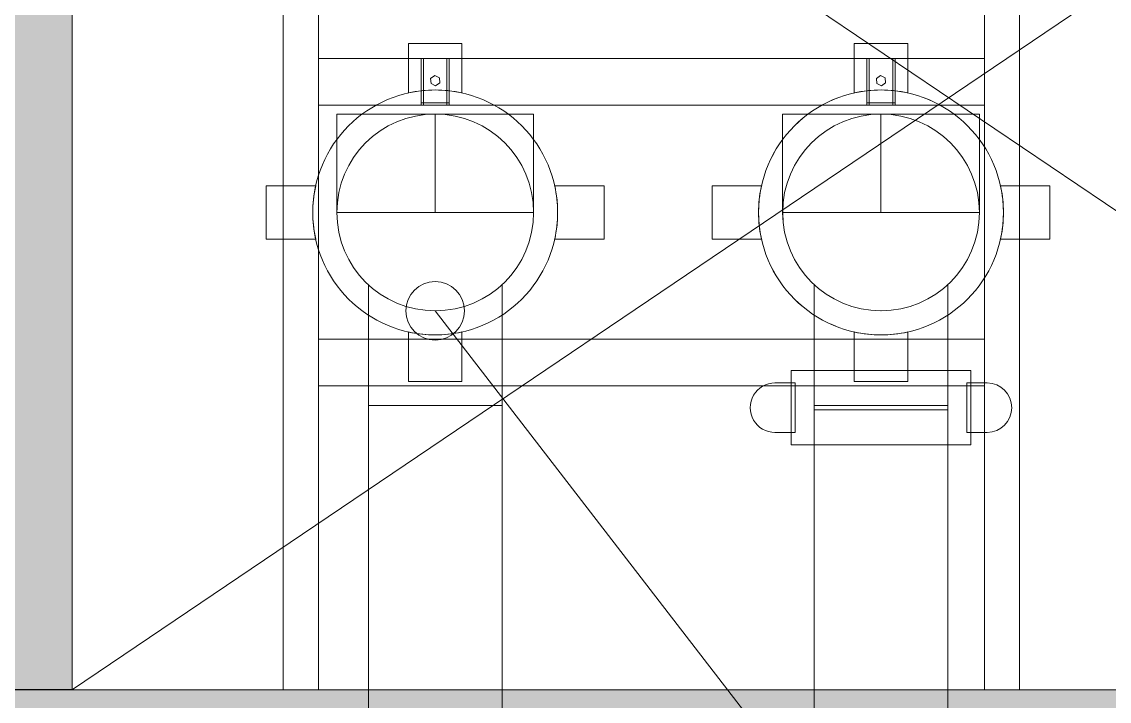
# Model space of a CAD drawing. Header units: metres. Extents: x 31.9 to 124, y -29 to 44.
# Drawn here: x 65.312 to 66.242, y -14.197 to -13.616 of the extents above; entities that cross this region are included whole.
import ezdxf

# ---------------------------------------------------------------- set-up
doc = ezdxf.new("R2010")
doc.units = ezdxf.units.M
doc.header["$LTSCALE"] = 100
for name, color, linetype, lineweight in [('ARQ', 8, 'Continuous', 0), ('P-PIPE', 7, 'Continuous', 18), ('P-PIPE-IDEN', 7, 'Continuous', 9)]:
    doc.layers.add(name, color=color, linetype=linetype, lineweight=lineweight)

# ---------------------------------------------------------------- blocks, each defined once
blk = doc.blocks.new('P6-7-8')
at = {"layer": 'ARQ', "ltscale": 0.03}
h = blk.add_hatch(color=256, dxfattribs=at)
h.dxf.hatch_style = 1
h.paths.add_polyline_path([(143.98899, -2853.85494), (140.33751, -2853.85497), (140.33751, -2854.00497), (143.98899, -2854.00495)])
h.paths.add_polyline_path([(138.68656, -2855.35708), (138.68656, -2855.20706), (139.25043, -2855.20673), (139.25043, -2855.35675)])
h.paths.add_polyline_path([(140.05043, -2855.35735), (140.05043, -2855.20732), (140.70439, -2855.20699), (140.70439, -2855.35702)])
h.paths.add_polyline_path([(142.13806, -2855.35757), (142.13806, -2855.20754), (141.50439, -2855.20699), (141.50439, -2855.35702)])
h.paths.add_polyline_path([(142.28815, -2856.36898), (142.13813, -2856.36898), (142.13806, -2855.04396), (142.28808, -2855.04396)])
h.paths.add_polyline_path([(135.04549, -2856.36899), (142.28815, -2856.36898), (142.28815, -2856.51898), (135.04549, -2856.51899)])
h.paths.add_polyline_path([(140.63897, -2856.36888), (140.48895, -2856.36888), (140.48889, -2855.35713), (140.63892, -2855.35713)])
h.paths.add_polyline_path([(138.98979, -2856.36878), (138.83976, -2856.36878), (138.83972, -2855.35699), (138.98974, -2855.35699)])
h.paths.add_polyline_path([(135.04567, -2856.36899), (135.04552, -2855.35675), (135.19557, -2855.35675), (135.19572, -2856.36899)])
h.paths.add_polyline_path([(135.04551, -2855.35707), (135.04551, -2855.20704), (137.38656, -2855.20673), (137.38656, -2855.35675)])
at = {"layer": 'ARQ'}
for p, q in [((138.98986, -2855.35641), (140.48944, -2856.36869)), ((140.48893, -2855.35652), (138.98987, -2856.36878))]:
    blk.add_line(p, q, dxfattribs=at)
at = {"layer": 'ARQ', "elevation": 2415.09098}
blk.add_lwpolyline([(138.98979, -2856.36878), (138.83976, -2856.36878), (138.83972, -2855.35699), (138.98974, -2855.35699)], close=True, dxfattribs=at)
at = {"layer": 'ARQ'}
blk.add_lwpolyline([(135.04549, -2856.36899), (142.28815, -2856.36898), (142.28815, -2856.51898), (135.04549, -2856.51899)], close=True, dxfattribs=at)
blk = doc.blocks.new('Victaulic-IPS-Rigid Coupling Style 07-W07-107 - AC-2583997-NIVEL 07')
at = {"layer": 'P-PIPE', "color": 11, "true_color": 0xff8080}
for p, q in [((66.06972, -13.63428), (66.024, -13.63428)), ((66.024, -13.63428), (66.024, -13.65545)), ((66.06972, -13.65545), (66.06972, -13.63428)), ((66.024, -13.65545), (66.024, -13.67656)), ((66.024, -13.67656), (66.024, -13.65545)), ((66.06972, -13.65545), (66.06972, -13.67656)), ((66.06972, -13.67656), (66.06972, -13.65545)), ((66.02401, -13.90217), (66.02401, -13.88106)), ((66.02401, -13.88106), (66.02401, -13.90217)), ((66.06973, -13.90217), (66.06973, -13.88106)), ((66.06973, -13.88106), (66.06973, -13.90217)), ((66.02401, -13.90217), (66.02401, -13.92334)), ((66.06973, -13.92334), (66.06973, -13.90217)), ((66.02401, -13.92334), (66.06973, -13.92334))]:
    blk.add_line(p, q, dxfattribs=at)
for radius, start, end in [(0.10477, 90.00043, 270), (0.10478, 90.00043, 270), (0.10477, 90.00043, 102.6027), (0.10477, 90.00043, 102.6027), (0.10477, 270.00043, 90), (0.10478, 270.00043, 90), (0.10478, 77.39817, 90), (0.10478, 77.39817, 90), (0.08414, 90.00043, 270), (0.08414, 90.00043, 270), (0.08414, 270.00043, 90), (0.08414, 270.00043, 90), (0.10478, 257.39817, 270), (0.10478, 257.39817, 270), (0.10477, 270.00043, 282.6027), (0.10477, 270.00043, 282.6027)]:
    blk.add_arc((66.04687, -13.77881), radius, start, end, dxfattribs=at)
blk = doc.blocks.new('Victaulic-IPS-Rigid Coupling Style 07-W07-107 - AC-V6-NIVEL 07')
at = {"layer": 'P-PIPE', "color": 11, "true_color": 0xff8080}
for p, q in [((66.06972, -13.63428), (66.024, -13.63428)), ((66.024, -13.65545), (66.024, -13.67656)), ((66.024, -13.67656), (66.024, -13.65545)), ((66.06972, -13.65545), (66.06972, -13.67656)), ((66.06972, -13.67656), (66.06972, -13.65545)), ((66.02401, -13.90217), (66.02401, -13.88106)), ((66.02401, -13.88106), (66.02401, -13.90217)), ((66.06973, -13.90217), (66.06973, -13.88106)), ((66.06973, -13.88106), (66.06973, -13.90217)), ((66.02401, -13.92334), (66.06973, -13.92334))]:
    blk.add_line(p, q, dxfattribs=at)
for radius, start, end in [(0.10477, 90.00043, 270), (0.10477, 90.00043, 270), (0.10477, 90.00043, 102.6027), (0.10477, 90.00043, 102.6027), (0.10477, 270.00043, 90), (0.10477, 270.00043, 90), (0.10477, 77.39817, 90), (0.10477, 77.39817, 90), (0.08414, 90.00043, 270), (0.08414, 90.00043, 270), (0.08414, 270.00043, 90), (0.08414, 270.00043, 90), (0.10477, 257.39817, 270), (0.10477, 257.39817, 270), (0.10477, 270.00043, 282.6027), (0.10477, 270.00043, 282.6027)]:
    blk.add_arc((66.04687, -13.77881), radius, start, end, dxfattribs=at)
for centre, start_param, end_param in [((66.024, -13.65545), 4.712389, 7.853982), ((66.06972, -13.65545), 4.712389, 7.853982), ((66.02401, -13.90217), 1.570796, 4.712389), ((66.06973, -13.90217), 1.570796, 4.712389)]:
    blk.add_ellipse(centre, major_axis=(0, 0.02117), ratio=0.000002, start_param=start_param, end_param=end_param, dxfattribs=at)
blk = doc.blocks.new('Victaulic-IPS-Rigid Coupling Style 07-W07-107 - AC-V7-NIVEL 07')
at = {"layer": 'P-PIPE', "color": 1, "true_color": 0xff0000}
for p, q in [((65.68832, -13.63428), (65.6426, -13.63428)), ((65.6426, -13.65545), (65.6426, -13.67656)), ((65.6426, -13.67656), (65.6426, -13.65545)), ((65.68832, -13.65545), (65.68832, -13.67656)), ((65.68832, -13.67656), (65.68832, -13.65545)), ((65.6426, -13.90217), (65.6426, -13.88106)), ((65.6426, -13.88106), (65.6426, -13.90217)), ((65.68832, -13.90217), (65.68832, -13.88106)), ((65.68832, -13.88106), (65.68832, -13.90217)), ((65.64261, -13.92333), (65.68833, -13.92333))]:
    blk.add_line(p, q, dxfattribs=at)
for radius, start, end in [(0.10477, 90.00045, 270.00045), (0.10477, 90.00045, 270.00045), (0.10477, 90.00045, 102.60272), (0.10477, 90.00045, 102.60272), (0.10477, 270.00045, 90.00045), (0.10477, 270.00045, 90.00045), (0.10477, 77.39819, 90.00045), (0.10477, 77.39819, 90.00045), (0.08414, 90.00045, 270.00045), (0.08414, 90.00045, 270.00045), (0.08414, 270.00045, 90.00045), (0.08414, 270.00045, 90.00045), (0.10477, 257.39819, 270.00045), (0.10477, 257.39819, 270.00045), (0.10477, 270.00045, 282.60272), (0.10477, 270.00045, 282.60272)]:
    blk.add_arc((65.66546, -13.77881), radius, start, end, dxfattribs=at)
for centre, start_param, end_param in [((65.6426, -13.65545), 4.712389, 6.283188), ((65.6426, -13.65545), 6.283184, 7.853982), ((65.68832, -13.65545), 0.000002, 1.570796), ((65.68832, -13.65545), 4.712389, 6.283184), ((65.6426, -13.90217), 1.570796, 3.141595), ((65.6426, -13.90217), 3.141595, 4.712389), ((65.68832, -13.90217), 1.570796, 3.141591), ((65.68832, -13.90217), 3.141595, 4.712389)]:
    blk.add_ellipse(centre, major_axis=(0, 0.02117), ratio=0.000002, start_param=start_param, end_param=end_param, dxfattribs=at)
blk = doc.blocks.new('Victaulic-IPS-Rigid Coupling Style 07-W07-107 - AC-V8-NIVEL 07')
at = {"layer": 'P-PIPE', "color": 1, "true_color": 0xff0000}
for p, q in [((65.52093, -13.75595), (65.52093, -13.80167)), ((65.5421, -13.75595), (65.52093, -13.75595)), ((65.5421, -13.75595), (65.56321, -13.75595)), ((65.56321, -13.75595), (65.5421, -13.75595)), ((65.78882, -13.75595), (65.76771, -13.75595)), ((65.76771, -13.75595), (65.78882, -13.75595)), ((65.80998, -13.75595), (65.78882, -13.75595)), ((65.80998, -13.80167), (65.80998, -13.75595)), ((65.52093, -13.80167), (65.5421, -13.80167)), ((65.5421, -13.80167), (65.56321, -13.80167)), ((65.56321, -13.80167), (65.5421, -13.80167)), ((65.78882, -13.80167), (65.76771, -13.80167)), ((65.76771, -13.80167), (65.78882, -13.80167)), ((65.78882, -13.80167), (65.80998, -13.80167))]:
    blk.add_line(p, q, dxfattribs=at)
for radius, start, end in [(0.10477, 360, 179.99957), (0.10477, 360, 179.99957), (0.08414, 360, 179.99957), (0.08414, 360, 179.99957), (0.10477, 167.39774, 179.99957), (0.10477, 167.39774, 179.99957), (0.10477, 360, 12.60226), (0.10477, 360, 12.60226), (0.10477, 180, 359.99957), (0.10477, 180, 359.99957), (0.10477, 180, 192.60226), (0.10477, 180, 192.60226), (0.08414, 180, 359.99957), (0.08414, 180, 359.99957), (0.10477, 347.39774, 359.99957), (0.10477, 347.39774, 359.99957)]:
    blk.add_arc((65.66546, -13.77881), radius, start, end, dxfattribs=at)
blk = doc.blocks.new('Victaulic-IPS-Rigid Coupling Style 07-W07-107 - AC-V9-NIVEL 07')
at = {"layer": 'P-PIPE', "color": 1, "true_color": 0xff0000}
for p, q in [((65.52093, -13.75595), (65.52093, -13.80167)), ((65.5421, -13.75595), (65.52093, -13.75595)), ((65.5421, -13.75595), (65.56321, -13.75595)), ((65.56321, -13.75595), (65.5421, -13.75595)), ((65.78882, -13.75595), (65.76771, -13.75595)), ((65.76771, -13.75595), (65.78882, -13.75595)), ((65.80998, -13.75595), (65.78882, -13.75595)), ((65.80998, -13.80167), (65.80998, -13.75595)), ((65.52093, -13.80167), (65.5421, -13.80167)), ((65.5421, -13.80167), (65.56321, -13.80167)), ((65.56321, -13.80167), (65.5421, -13.80167)), ((65.78882, -13.80167), (65.76771, -13.80167)), ((65.76771, -13.80167), (65.78882, -13.80167)), ((65.78882, -13.80167), (65.80998, -13.80167))]:
    blk.add_line(p, q, dxfattribs=at)
for radius, start, end in [(0.10477, 360, 179.99957), (0.10477, 360, 179.99957), (0.08414, 360, 179.99957), (0.08414, 360, 179.99957), (0.10477, 167.39774, 179.99957), (0.10477, 167.39774, 179.99957), (0.10477, 360, 12.60226), (0.10477, 360, 12.60226), (0.10477, 180, 359.99957), (0.10477, 180, 359.99957), (0.10477, 180, 192.60226), (0.10477, 180, 192.60226), (0.08414, 180, 359.99957), (0.08414, 180, 359.99957), (0.10477, 347.39774, 359.99957), (0.10477, 347.39774, 359.99957)]:
    blk.add_arc((65.66546, -13.77881), radius, start, end, dxfattribs=at)
blk = doc.blocks.new('Victaulic-IPS-Rigid Coupling Style 07-W07-107 - AC-V10-NIVEL 07')
at = {"layer": 'P-PIPE', "color": 1, "true_color": 0xff0000}
for p, q in [((65.68832, -13.63428), (65.6426, -13.63428)), ((65.6426, -13.65545), (65.6426, -13.67656)), ((65.6426, -13.67656), (65.6426, -13.65545)), ((65.68832, -13.65545), (65.68832, -13.67656)), ((65.68832, -13.67656), (65.68832, -13.65545)), ((65.6426, -13.90217), (65.6426, -13.88106)), ((65.6426, -13.88106), (65.6426, -13.90217)), ((65.68832, -13.90217), (65.68832, -13.88106)), ((65.68832, -13.88106), (65.68832, -13.90217)), ((65.6426, -13.92333), (65.68832, -13.92333))]:
    blk.add_line(p, q, dxfattribs=at)
for radius, start, end in [(0.10477, 90.00045, 270.00045), (0.10477, 90.00045, 270.00045), (0.10477, 90.00045, 102.60272), (0.10477, 90.00045, 102.60272), (0.10477, 270.00045, 90.00045), (0.10477, 270.00045, 90.00045), (0.10477, 77.39819, 90.00045), (0.10477, 77.39819, 90.00045), (0.08414, 90.00045, 270.00045), (0.08414, 90.00045, 270.00045), (0.08414, 270.00045, 90.00045), (0.08414, 270.00045, 90.00045), (0.10477, 257.39819, 270.00045), (0.10477, 257.39819, 270.00045), (0.10477, 270.00045, 282.60272), (0.10477, 270.00045, 282.60272)]:
    blk.add_arc((65.66546, -13.77881), radius, start, end, dxfattribs=at)
for centre, start_param, end_param in [((65.6426, -13.65545), 4.712389, 6.283184), ((65.6426, -13.65545), 0.000002, 1.570796), ((65.68832, -13.65545), 6.283184, 7.853982), ((65.68832, -13.65545), 4.712389, 6.283184), ((65.6426, -13.90217), 1.570796, 3.141595), ((65.6426, -13.90217), 3.141595, 4.712389), ((65.68832, -13.90217), 3.141595, 4.712389), ((65.68832, -13.90217), 1.570796, 3.141591)]:
    blk.add_ellipse(centre, major_axis=(0, 0.02117), ratio=0.000002, start_param=start_param, end_param=end_param, dxfattribs=at)
blk = doc.blocks.new('Victaulic-IPS-Rigid Coupling Style 07-W07-107 - AC-V11-NIVEL 07')
at = {"layer": 'P-PIPE', "color": 11, "true_color": 0xff8080}
for p, q in [((65.90235, -13.75595), (65.90235, -13.80167)), ((65.92352, -13.75595), (65.90235, -13.75595)), ((65.92352, -13.75595), (65.90235, -13.75595)), ((65.92352, -13.75595), (65.94463, -13.75595)), ((65.94463, -13.75595), (65.92352, -13.75595)), ((66.17024, -13.75595), (66.14913, -13.75595)), ((66.14913, -13.75595), (66.17024, -13.75595)), ((66.1914, -13.75595), (66.17024, -13.75595)), ((66.1914, -13.75595), (66.17024, -13.75595)), ((66.1914, -13.80167), (66.1914, -13.75595)), ((65.90235, -13.80167), (65.92352, -13.80167)), ((65.90235, -13.80167), (65.92352, -13.80167)), ((65.92352, -13.80167), (65.94463, -13.80167)), ((65.94463, -13.80167), (65.92352, -13.80167)), ((66.17024, -13.80167), (66.14913, -13.80167)), ((66.14913, -13.80167), (66.17024, -13.80167)), ((66.17024, -13.80167), (66.1914, -13.80167)), ((66.17024, -13.80167), (66.1914, -13.80167))]:
    blk.add_line(p, q, dxfattribs=at)
for radius, start, end in [(0.10477, 0, 180), (0.10478, 0, 180), (0.08414, 0, 180), (0.08414, 0, 180), (0.10477, 167.39774, 180), (0.10478, 167.39774, 180), (0.10478, 0, 12.60226), (0.10477, 0, 12.60226), (0.10478, 180, 0), (0.10477, 180, 0), (0.10478, 180, 192.60226), (0.10477, 180, 192.60226), (0.08414, 180, 0), (0.08414, 180, 0), (0.10477, 347.39774, 0), (0.10478, 347.39774, 0)]:
    blk.add_arc((66.04688, -13.77881), radius, start, end, dxfattribs=at)
blk = doc.blocks.new('Victaulic-IPS-Rigid Coupling Style 07-W07-107 - AC-V12-NIVEL 07')
at = {"layer": 'P-PIPE', "color": 11, "true_color": 0xff8080}
for p, q in [((65.90235, -13.75595), (65.90235, -13.80167)), ((65.92352, -13.75595), (65.90235, -13.75595)), ((65.92352, -13.75595), (65.90235, -13.75595)), ((65.92352, -13.75595), (65.94463, -13.75595)), ((65.94463, -13.75595), (65.92352, -13.75595)), ((66.17024, -13.75595), (66.14913, -13.75595)), ((66.14913, -13.75595), (66.17024, -13.75595)), ((66.1914, -13.75595), (66.17024, -13.75595)), ((66.1914, -13.75595), (66.17024, -13.75595)), ((66.1914, -13.80167), (66.1914, -13.75595)), ((65.90235, -13.80167), (65.92352, -13.80167)), ((65.90235, -13.80167), (65.92352, -13.80167)), ((65.92352, -13.80167), (65.94463, -13.80167)), ((65.94463, -13.80167), (65.92352, -13.80167)), ((66.17024, -13.80167), (66.14913, -13.80167)), ((66.14913, -13.80167), (66.17024, -13.80167)), ((66.17024, -13.80167), (66.1914, -13.80167)), ((66.17024, -13.80167), (66.1914, -13.80167))]:
    blk.add_line(p, q, dxfattribs=at)
for radius, start, end in [(0.10477, 0, 180), (0.10477, 0, 180), (0.08414, 0, 180), (0.08414, 0, 180), (0.10477, 167.39774, 180), (0.10477, 167.39774, 180), (0.10477, 0, 12.60226), (0.10477, 0, 12.60226), (0.10477, 180, 0), (0.10477, 180, 0), (0.10477, 180, 192.60226), (0.10478, 180, 192.60226), (0.08414, 180, 360), (0.08414, 180, 0), (0.10477, 347.39774, 0), (0.10477, 347.39774, 0)]:
    blk.add_arc((66.04688, -13.77881), radius, start, end, dxfattribs=at)
blk = doc.blocks.new('Victaulic-IPS-Rigid Coupling Style 07-W07-107 - AC-V13-NIVEL 07')
at = {"layer": 'P-PIPE', "color": 1, "true_color": 0xff0000}
for p, q in [((65.52094, -13.75595), (65.52094, -13.80167)), ((65.5421, -13.75595), (65.52094, -13.75595)), ((65.5421, -13.75595), (65.56321, -13.75595)), ((65.56321, -13.75595), (65.5421, -13.75595)), ((65.78882, -13.75595), (65.76771, -13.75595)), ((65.76771, -13.75595), (65.78882, -13.75595)), ((65.80999, -13.75595), (65.78882, -13.75595)), ((65.80999, -13.80167), (65.80999, -13.75595)), ((65.52094, -13.80167), (65.5421, -13.80167)), ((65.5421, -13.80167), (65.56321, -13.80167)), ((65.56321, -13.80167), (65.5421, -13.80167)), ((65.78882, -13.80167), (65.76771, -13.80167)), ((65.76771, -13.80167), (65.78882, -13.80167)), ((65.78882, -13.80167), (65.80999, -13.80167))]:
    blk.add_line(p, q, dxfattribs=at)
for radius, start, end in [(0.10477, 360, 179.99957), (0.10477, 360, 179.99957), (0.08414, 360, 179.99957), (0.08414, 360, 179.99957), (0.10477, 167.39774, 179.99957), (0.10477, 167.39774, 179.99957), (0.10477, 360, 12.60226), (0.10477, 360, 12.60226), (0.10477, 180, 359.99957), (0.10477, 180, 359.99957), (0.10477, 180, 192.60226), (0.10477, 180, 192.60226), (0.08414, 180, 359.99957), (0.08414, 180, 359.99957), (0.10477, 347.39774, 359.99957), (0.10477, 347.39774, 359.99957)]:
    blk.add_arc((65.66546, -13.77881), radius, start, end, dxfattribs=at)
blk = doc.blocks.new('Victaulic-IPS-Rigid Coupling Style 07-W07-107 - AC-V14-NIVEL 07')
at = {"layer": 'P-PIPE', "color": 1, "true_color": 0xff0000}
for p, q in [((65.52094, -13.75595), (65.52094, -13.80167)), ((65.5421, -13.75595), (65.52094, -13.75595)), ((65.5421, -13.75595), (65.56321, -13.75595)), ((65.56321, -13.75595), (65.5421, -13.75595)), ((65.78882, -13.75595), (65.76771, -13.75595)), ((65.76771, -13.75595), (65.78882, -13.75595)), ((65.80999, -13.75595), (65.78882, -13.75595)), ((65.80999, -13.80167), (65.80999, -13.75595)), ((65.52094, -13.80167), (65.5421, -13.80167)), ((65.5421, -13.80167), (65.56321, -13.80167)), ((65.56321, -13.80167), (65.5421, -13.80167)), ((65.78882, -13.80167), (65.76771, -13.80167)), ((65.76771, -13.80167), (65.78882, -13.80167)), ((65.78882, -13.80167), (65.80999, -13.80167))]:
    blk.add_line(p, q, dxfattribs=at)
for radius, start, end in [(0.10477, 360, 179.99957), (0.10477, 360, 179.99957), (0.08414, 360, 179.99957), (0.08414, 360, 179.99957), (0.10477, 167.39774, 179.99957), (0.10477, 167.39774, 179.99957), (0.10477, 360, 12.60226), (0.10477, 360, 12.60226), (0.10477, 180, 359.99957), (0.10477, 180, 359.99957), (0.10477, 180, 192.60226), (0.10477, 180, 192.60226), (0.08414, 180, 359.99957), (0.08414, 180, 359.99957), (0.10477, 347.39774, 359.99957), (0.10477, 347.39774, 359.99957)]:
    blk.add_arc((65.66546, -13.77881), radius, start, end, dxfattribs=at)
blk = doc.blocks.new('Victaulic-IPS-Rigid Coupling Style 07-W07-107 - AC-V15-NIVEL 07')
at = {"layer": 'P-PIPE', "color": 11, "true_color": 0xff8080}
for p, q in [((65.90235, -13.75595), (65.90235, -13.80167)), ((65.92351, -13.75595), (65.90235, -13.75595)), ((65.92351, -13.75595), (65.90235, -13.75595)), ((65.92351, -13.75595), (65.94462, -13.75595)), ((65.94462, -13.75595), (65.92351, -13.75595)), ((66.17023, -13.75595), (66.14912, -13.75595)), ((66.14912, -13.75595), (66.17023, -13.75595)), ((66.1914, -13.75595), (66.17023, -13.75595)), ((66.1914, -13.75595), (66.17023, -13.75595)), ((66.1914, -13.80167), (66.1914, -13.75595)), ((65.90235, -13.80167), (65.92351, -13.80167)), ((65.90235, -13.80167), (65.92351, -13.80167)), ((65.92351, -13.80167), (65.94462, -13.80167)), ((65.94462, -13.80167), (65.92351, -13.80167)), ((66.17023, -13.80167), (66.14912, -13.80167)), ((66.14912, -13.80167), (66.17023, -13.80167)), ((66.17023, -13.80167), (66.1914, -13.80167)), ((66.17023, -13.80167), (66.1914, -13.80167))]:
    blk.add_line(p, q, dxfattribs=at)
for radius, start, end in [(0.10477, 0, 180), (0.10477, 0, 180), (0.08414, 0, 180), (0.08414, 0, 180), (0.10477, 167.39774, 180), (0.10477, 167.39774, 180), (0.10477, 0, 12.60226), (0.10477, 0, 12.60226), (0.10477, 180, 0), (0.10477, 180, 0), (0.10477, 180, 192.60226), (0.10477, 180, 192.60226), (0.08414, 180, 0), (0.08414, 180, 0), (0.10477, 347.39774, 0), (0.10477, 347.39774, 0)]:
    blk.add_arc((66.04687, -13.77881), radius, start, end, dxfattribs=at)
blk = doc.blocks.new('Victaulic-IPS-Rigid Coupling Style 07-W07-107 - AC-V16-NIVEL 07')
at = {"layer": 'P-PIPE', "color": 11, "true_color": 0xff8080}
for p, q in [((65.90235, -13.75595), (65.90235, -13.80167)), ((65.92351, -13.75595), (65.90235, -13.75595)), ((65.92351, -13.75595), (65.90235, -13.75595)), ((65.92351, -13.75595), (65.94462, -13.75595)), ((65.94462, -13.75595), (65.92351, -13.75595)), ((66.17023, -13.75595), (66.14912, -13.75595)), ((66.14912, -13.75595), (66.17023, -13.75595)), ((66.1914, -13.75595), (66.17023, -13.75595)), ((66.1914, -13.75595), (66.17023, -13.75595)), ((66.1914, -13.80167), (66.1914, -13.75595)), ((65.90235, -13.80167), (65.92351, -13.80167)), ((65.90235, -13.80167), (65.92351, -13.80167)), ((65.92351, -13.80167), (65.94462, -13.80167)), ((65.94462, -13.80167), (65.92351, -13.80167)), ((66.17023, -13.80167), (66.14912, -13.80167)), ((66.14912, -13.80167), (66.17023, -13.80167)), ((66.17023, -13.80167), (66.1914, -13.80167)), ((66.17023, -13.80167), (66.1914, -13.80167))]:
    blk.add_line(p, q, dxfattribs=at)
for radius, start, end in [(0.10478, 0, 180), (0.10477, 0, 180), (0.08414, 0, 180), (0.08414, 0, 180), (0.10477, 167.39774, 180), (0.10478, 167.39774, 180), (0.10477, 0, 12.60226), (0.10477, 0, 12.60226), (0.10477, 180, 360), (0.10478, 180, 0), (0.10477, 180, 192.60226), (0.10478, 180, 192.60226), (0.08414, 180, 360), (0.08414, 180, 360), (0.10478, 347.39774, 360), (0.10477, 347.39774, 360)]:
    blk.add_arc((66.04687, -13.77881), radius, start, end, dxfattribs=at)
blk = doc.blocks.new('Victaulic-IPS-Rigid Coupling Style 07-W07-107 - Standard-2589299-NIVEL 07')
at = {"layer": 'P-PIPE', "color": 11, "true_color": 0xff8080}
for p, q in [((65.9699, -13.91407), (65.9699, -13.97757)), ((66.04687, -13.91407), (65.9699, -13.91407)), ((66.04687, -13.91407), (65.9699, -13.91407)), ((65.98972, -13.91407), (65.98972, -13.97757)), ((65.98972, -13.91407), (66.04687, -13.91407)), ((65.98972, -13.91407), (66.04687, -13.91407)), ((66.12383, -13.91406), (66.04687, -13.91407)), ((66.12383, -13.91406), (66.04687, -13.91407)), ((66.04687, -13.91407), (66.10402, -13.91406)), ((66.04687, -13.91407), (66.10402, -13.91406)), ((66.10402, -13.97756), (66.10402, -13.91406)), ((66.12383, -13.97756), (66.12383, -13.91406)), ((65.97338, -13.92465), (65.95615, -13.92465)), ((65.95615, -13.92465), (65.97338, -13.92465)), ((65.9699, -13.92465), (65.9699, -13.96698)), ((65.9699, -13.92465), (65.97338, -13.92465)), ((65.97338, -13.96698), (65.97338, -13.92465)), ((65.97338, -13.92465), (65.97338, -13.96698)), ((66.13759, -13.92465), (66.12036, -13.92465)), ((66.12036, -13.92465), (66.12036, -13.96698)), ((66.12036, -13.96698), (66.12036, -13.92465)), ((66.12036, -13.92465), (66.13759, -13.92465)), ((66.12036, -13.92465), (66.12383, -13.92465)), ((66.12383, -13.96698), (66.12383, -13.92465)), ((65.95615, -13.96698), (65.97338, -13.96698)), ((65.97338, -13.96698), (65.95615, -13.96698)), ((65.97338, -13.96698), (65.9699, -13.96698)), ((66.12036, -13.96698), (66.13759, -13.96698)), ((66.13759, -13.96698), (66.12036, -13.96698)), ((66.12383, -13.96698), (66.12036, -13.96698)), ((65.9699, -13.97757), (66.04687, -13.97757)), ((65.9699, -13.97757), (66.04687, -13.97757)), ((66.04687, -13.97757), (65.98972, -13.97757)), ((66.04687, -13.97757), (65.98972, -13.97757)), ((66.04687, -13.97757), (66.12383, -13.97756)), ((66.04687, -13.97757), (66.12383, -13.97756)), ((66.10402, -13.97756), (66.04687, -13.97757)), ((66.10402, -13.97756), (66.04687, -13.97757))]:
    blk.add_line(p, q, dxfattribs=at)
for centre, start, end in [((65.95615, -13.94582), 90.00043, 270.00043), ((65.95615, -13.94582), 90.00043, 270.00043), ((66.13759, -13.94581), 270.00043, 90.00043), ((66.13759, -13.94581), 270.00043, 90.00043)]:
    blk.add_arc(centre, 0.02117, start, end, dxfattribs=at)
blk = doc.blocks.new('soporte tuberia Ayura - 4_-2612578-NIVEL 07')
at = {"layer": 'P-PIPE'}
for p, q in [((-0.285, 0.23656), (-0.315, 0.23656)), ((-0.315, 0.23656), (-0.315, -0.77344)), ((-0.315, -0.77344), (-0.315, 0.23656)), ((-0.315, 0.23656), (-0.285, 0.23656)), ((-0.285, -0.77344), (-0.285, 0.23656)), ((-0.285, 0.23656), (-0.285, -0.77344)), ((0.285, 0.23656), (0.285, -0.77344)), ((0.315, 0.23656), (0.285, 0.23656)), ((0.285, 0.23656), (0.315, 0.23656)), ((0.285, -0.77344), (0.285, 0.23656)), ((0.315, -0.77344), (0.315, 0.23656)), ((0.315, 0.23656), (0.315, -0.77344)), ((0.285, -0.02344), (-0.285, -0.02344)), ((-0.285, -0.02344), (-0.285, -0.06344)), ((-0.285, -0.06344), (-0.285, -0.02344)), ((-0.285, -0.02344), (0.285, -0.02344)), ((0.285, -0.06344), (0.285, -0.02344)), ((0.285, -0.02344), (0.285, -0.06344)), ((-0.285, -0.06344), (0.285, -0.06344)), ((0.285, -0.06344), (-0.285, -0.06344)), ((0.285, -0.26344), (-0.285, -0.26344)), ((-0.285, -0.26344), (-0.285, -0.30344)), ((-0.285, -0.30344), (-0.285, -0.26344)), ((-0.285, -0.26344), (0.285, -0.26344)), ((-0.2084, -0.26544), (-0.2084, -0.26344)), ((-0.2084, -0.26344), (-0.2084, -0.30344)), ((-0.2084, -0.26344), (-0.2064, -0.26344)), ((-0.2084, -0.26344), (-0.2064, -0.26344)), ((-0.2084, -0.30344), (-0.2084, -0.26544)), ((-0.2064, -0.26544), (-0.2084, -0.26544)), ((-0.2064, -0.26344), (-0.2064, -0.30344)), ((-0.2064, -0.26544), (-0.2064, -0.26344)), ((-0.1864, -0.26344), (-0.2064, -0.26344)), ((-0.2064, -0.26344), (-0.1864, -0.26344)), ((-0.2064, -0.30344), (-0.2064, -0.26344)), ((-0.2064, -0.26344), (-0.2064, -0.26544)), ((-0.2064, -0.30344), (-0.2064, -0.26544)), ((-0.2064, -0.26544), (-0.1864, -0.26544)), ((-0.2064, -0.26544), (-0.1864, -0.26544)), ((-0.2064, -0.26544), (-0.2064, -0.30344)), ((-0.1864, -0.26344), (-0.1864, -0.26544)), ((-0.1864, -0.30344), (-0.1864, -0.26344)), ((-0.1864, -0.26544), (-0.1864, -0.26344)), ((-0.1864, -0.26344), (-0.1864, -0.30344)), ((-0.1864, -0.26344), (-0.1844, -0.26344)), ((-0.1864, -0.26344), (-0.1844, -0.26344)), ((-0.1864, -0.26544), (-0.1864, -0.30344)), ((-0.1864, -0.30344), (-0.1864, -0.26544)), ((-0.1844, -0.26544), (-0.1864, -0.26544)), ((-0.1844, -0.30344), (-0.1844, -0.26344)), ((-0.1844, -0.26344), (-0.1844, -0.26544)), ((-0.1844, -0.26544), (-0.1844, -0.30344)), ((0.173, -0.26544), (0.173, -0.26344)), ((0.173, -0.26344), (0.173, -0.30344)), ((0.173, -0.26344), (0.175, -0.26344)), ((0.173, -0.26344), (0.175, -0.26344)), ((0.173, -0.30344), (0.173, -0.26544)), ((0.175, -0.26544), (0.173, -0.26544)), ((0.175, -0.26344), (0.175, -0.30344)), ((0.175, -0.26544), (0.175, -0.26344)), ((0.195, -0.26344), (0.175, -0.26344)), ((0.175, -0.26344), (0.195, -0.26344)), ((0.175, -0.30344), (0.175, -0.26344)), ((0.175, -0.26344), (0.175, -0.26544)), ((0.175, -0.30344), (0.175, -0.26544)), ((0.175, -0.26544), (0.195, -0.26544)), ((0.175, -0.26544), (0.195, -0.26544)), ((0.175, -0.26544), (0.175, -0.30344)), ((0.195, -0.26344), (0.195, -0.26544)), ((0.195, -0.30344), (0.195, -0.26344)), ((0.195, -0.26544), (0.195, -0.26344)), ((0.195, -0.26344), (0.195, -0.30344)), ((0.195, -0.26344), (0.197, -0.26344)), ((0.195, -0.26344), (0.197, -0.26344)), ((0.195, -0.26544), (0.195, -0.30344)), ((0.195, -0.30344), (0.195, -0.26544)), ((0.197, -0.26544), (0.195, -0.26544)), ((0.197, -0.30344), (0.197, -0.26344)), ((0.197, -0.26344), (0.197, -0.26544)), ((0.197, -0.26544), (0.197, -0.30344)), ((0.285, -0.30344), (0.285, -0.26344)), ((0.285, -0.26344), (0.285, -0.30344)), ((-0.19678, -0.28015), (-0.2003, -0.28262)), ((-0.2003, -0.28262), (-0.19678, -0.28015)), ((-0.19678, -0.28015), (-0.2003, -0.28262)), ((-0.2003, -0.28262), (-0.19678, -0.28015)), ((-0.2003, -0.28262), (-0.19993, -0.28691)), ((-0.19993, -0.28691), (-0.2003, -0.28262)), ((-0.2003, -0.28262), (-0.19993, -0.28691)), ((-0.19993, -0.28691), (-0.2003, -0.28262)), ((-0.19993, -0.28691), (-0.19602, -0.28873)), ((-0.19602, -0.28873), (-0.19993, -0.28691)), ((-0.19993, -0.28691), (-0.19602, -0.28873)), ((-0.19602, -0.28873), (-0.19993, -0.28691)), ((-0.19287, -0.28197), (-0.19678, -0.28015)), ((-0.19678, -0.28015), (-0.19287, -0.28197)), ((-0.19287, -0.28197), (-0.19678, -0.28015)), ((-0.19678, -0.28015), (-0.19287, -0.28197)), ((-0.19602, -0.28873), (-0.1925, -0.28626)), ((-0.1925, -0.28626), (-0.19602, -0.28873)), ((-0.19602, -0.28873), (-0.1925, -0.28626)), ((-0.1925, -0.28626), (-0.19602, -0.28873)), ((-0.1925, -0.28626), (-0.19287, -0.28197)), ((-0.19287, -0.28197), (-0.1925, -0.28626)), ((-0.1925, -0.28626), (-0.19287, -0.28197)), ((-0.19287, -0.28197), (-0.1925, -0.28626)), ((0.18462, -0.28015), (0.1811, -0.28262)), ((0.1811, -0.28262), (0.18462, -0.28015)), ((0.18462, -0.28015), (0.1811, -0.28262)), ((0.1811, -0.28262), (0.18462, -0.28015)), ((0.1811, -0.28262), (0.18147, -0.28691)), ((0.18147, -0.28691), (0.1811, -0.28262)), ((0.1811, -0.28262), (0.18147, -0.28691)), ((0.18147, -0.28691), (0.1811, -0.28262)), ((0.18147, -0.28691), (0.18538, -0.28873)), ((0.18538, -0.28873), (0.18147, -0.28691)), ((0.18147, -0.28691), (0.18538, -0.28873)), ((0.18538, -0.28873), (0.18147, -0.28691)), ((0.18853, -0.28197), (0.18462, -0.28015)), ((0.18462, -0.28015), (0.18853, -0.28197)), ((0.18853, -0.28197), (0.18462, -0.28015)), ((0.18462, -0.28015), (0.18853, -0.28197)), ((0.18538, -0.28873), (0.1889, -0.28626)), ((0.1889, -0.28626), (0.18538, -0.28873)), ((0.18538, -0.28873), (0.1889, -0.28626)), ((0.1889, -0.28626), (0.18538, -0.28873)), ((0.1889, -0.28626), (0.18853, -0.28197)), ((0.18853, -0.28197), (0.1889, -0.28626)), ((0.1889, -0.28626), (0.18853, -0.28197)), ((0.18853, -0.28197), (0.1889, -0.28626)), ((-0.285, -0.30344), (0.285, -0.30344)), ((0.285, -0.30344), (-0.285, -0.30344)), ((-0.2064, -0.30344), (-0.2084, -0.30344)), ((-0.2064, -0.30344), (-0.2084, -0.30344)), ((-0.2064, -0.30344), (-0.1864, -0.30344)), ((-0.2064, -0.30344), (-0.1864, -0.30344)), ((-0.1844, -0.30344), (-0.1864, -0.30344)), ((-0.1844, -0.30344), (-0.1864, -0.30344)), ((0.175, -0.30344), (0.173, -0.30344)), ((0.175, -0.30344), (0.173, -0.30344)), ((0.175, -0.30344), (0.195, -0.30344)), ((0.175, -0.30344), (0.195, -0.30344)), ((0.197, -0.30344), (0.195, -0.30344)), ((0.197, -0.30344), (0.195, -0.30344))]:
    blk.add_line(p, q, dxfattribs=at)

msp = doc.modelspace()

# ---------------------------------------------------------------- linework, layer by layer
at = {"layer": 'P-PIPE', "color": 1, "lineweight": 9, "true_color": 0xff0000}
for p, q in [((65.66544, -13.69467), (65.5813, -13.69467)), ((65.5813, -13.69467), (65.58131, -13.77881)), ((65.5813, -13.69467), (65.66544, -13.69467)), ((65.66544, -13.77881), (65.66544, -13.69467)), ((65.74958, -13.69467), (65.66544, -13.69467)), ((65.66544, -13.69467), (65.66544, -13.77881)), ((65.74958, -13.69467), (65.66544, -13.69467)), ((65.74958, -13.77881), (65.74958, -13.69467)), ((65.66544, -13.77881), (65.58131, -13.77881)), ((65.66544, -13.77881), (65.58131, -13.77881)), ((65.66544, -13.77881), (65.74958, -13.77881)), ((65.74958, -13.77881), (65.66544, -13.77881))]:
    msp.add_line(p, q, dxfattribs=at)
at = {"layer": 'P-PIPE', "color": 11, "lineweight": 9, "true_color": 0xff8080}
for p, q in [((66.04684, -13.69467), (65.96271, -13.69467)), ((65.96271, -13.69467), (65.96271, -13.77881)), ((65.96271, -13.69467), (65.96271, -13.77881)), ((65.96271, -13.69467), (66.04684, -13.69467)), ((66.04684, -13.77881), (66.04684, -13.69467)), ((66.04684, -13.77881), (66.04684, -13.69467)), ((66.13098, -13.69467), (66.04684, -13.69467)), ((66.04684, -13.69467), (66.04684, -13.77881)), ((66.04684, -13.69467), (66.04684, -13.77881)), ((66.13098, -13.69467), (66.04684, -13.69467)), ((66.13098, -13.77881), (66.13098, -13.69467)), ((66.13098, -13.77881), (66.13098, -13.69467)), ((66.04684, -13.77881), (65.96271, -13.77881)), ((66.04684, -13.77881), (65.96271, -13.77881)), ((66.04684, -13.77881), (66.13098, -13.77881)), ((66.13098, -13.77881), (66.04684, -13.77881))]:
    msp.add_line(p, q, dxfattribs=at)
at = {"layer": 'P-PIPE', "color": 1, "true_color": 0xff0000}
for p, q in [((65.60829, -13.84056), (65.60829, -13.94391)), ((65.72259, -13.94391), (65.72259, -13.84056)), ((65.60829, -13.94391), (65.6083, -14.37386)), ((65.60829, -13.94391), (65.66544, -13.94391)), ((65.60829, -13.94391), (65.66544, -13.94391)), ((65.66544, -13.94391), (65.72259, -13.94391)), ((65.66544, -13.94391), (65.72259, -13.94391)), ((65.7226, -14.37386), (65.72259, -13.94391))]:
    msp.add_line(p, q, dxfattribs=at)
at = {"layer": 'P-PIPE', "color": 11, "true_color": 0xff8080}
for p, q in [((65.98969, -13.84056), (65.9897, -13.94391)), ((66.104, -13.94391), (66.10399, -13.84056)), ((65.9897, -13.94391), (66.04685, -13.94391)), ((65.9897, -13.94391), (66.04685, -13.94391)), ((66.04685, -13.94391), (66.104, -13.94391)), ((66.04685, -13.94391), (66.104, -13.94391)), ((65.9897, -13.94772), (65.9897, -14.6657)), ((66.104, -13.94772), (65.9897, -13.94772)), ((66.104, -14.6657), (66.104, -13.94772))]:
    msp.add_line(p, q, dxfattribs=at)
at = {"layer": 'P-PIPE', "color": 1, "true_color": 0xff0000}
for start, end in [(90.00045, 180.00045), (90.00045, 180.00045), (0, 180), (0.00045, 90.00045), (0.00045, 90.00045), (180.00045, 270.00045), (180.00045, 270.00045), (180, 0), (270.00045, 0.00045), (270.00045, 0.00045)]:
    msp.add_arc((65.66544, -13.77881), 0.08414, start, end, dxfattribs=at)
at = {"layer": 'P-PIPE', "color": 11, "true_color": 0xff8080}
for centre, start, end in [((66.04684, -13.77881), 90.00043, 180.00043), ((66.04684, -13.77881), 90.00043, 180.00043), ((66.04685, -13.77881), 0, 180), ((66.04684, -13.77881), 0.00043, 90), ((66.04684, -13.77881), 0.00043, 90), ((66.04684, -13.77881), 180.00043, 270), ((66.04684, -13.77881), 180.00043, 270), ((66.04685, -13.77881), 180, 0), ((66.04684, -13.77881), 270.00043, 0.00043), ((66.04684, -13.77881), 270.00043, 0.00043)]:
    msp.add_arc(centre, 0.08414, start, end, dxfattribs=at)
at = {"layer": 'P-PIPE', "color": 1, "lineweight": 9, "true_color": 0xff0000}
for centre, end_param in [((65.58131, -13.77881), 6.283188), ((65.66544, -13.77881), 6.283183), ((65.66544, -13.77881), 6.283188), ((65.74958, -13.77881), 6.283188)]:
    msp.add_ellipse(centre, major_axis=(0, 0.08414), ratio=0.000002, start_param=4.712389, end_param=end_param, dxfattribs=at)
at = {"layer": 'P-PIPE', "color": 1, "true_color": 0xff0000}
for start_param, end_param in [(1.570796, 3.141594), (3.141594, 4.712389), (0.000001, 1.570796), (4.712389, 6.283186)]:
    msp.add_ellipse((65.66544, -13.94391), major_axis=(0.05715, 0), ratio=0.000014, start_param=start_param, end_param=end_param, dxfattribs=at)
at = {"layer": 'P-PIPE-IDEN'}
msp.add_line((65.66544, -13.86295), (66.92356, -15.49295), dxfattribs=at)
msp.add_circle((65.66544, -13.86295), 0.025, dxfattribs=at)

# ---------------------------------------------------------------- block references
at = {"layer": 'ARQ', "linetype": 'Continuous'}
msp.add_blockref('P6-7-8', (-73.63483, 2842.18191), dxfattribs=at)
at = {"layer": 'P-PIPE', "rotation": 180}
msp.add_blockref('soporte tuberia Ayura - 4_-2612578-NIVEL 07', (65.85045, -13.95051), dxfattribs=at)
at = {"layer": 'P-PIPE', "color": 1, "true_color": 0xff0000}
for name in ['Victaulic-IPS-Rigid Coupling Style 07-W07-107 - AC-V7-NIVEL 07', 'Victaulic-IPS-Rigid Coupling Style 07-W07-107 - AC-V10-NIVEL 07', 'Victaulic-IPS-Rigid Coupling Style 07-W07-107 - AC-V8-NIVEL 07', 'Victaulic-IPS-Rigid Coupling Style 07-W07-107 - AC-V9-NIVEL 07', 'Victaulic-IPS-Rigid Coupling Style 07-W07-107 - AC-V13-NIVEL 07', 'Victaulic-IPS-Rigid Coupling Style 07-W07-107 - AC-V14-NIVEL 07']:
    msp.add_blockref(name, (-0.00002, 0), dxfattribs=at)
at = {"layer": 'P-PIPE', "color": 11, "true_color": 0xff8080}
for name in ['Victaulic-IPS-Rigid Coupling Style 07-W07-107 - AC-V6-NIVEL 07', 'Victaulic-IPS-Rigid Coupling Style 07-W07-107 - AC-2583997-NIVEL 07', 'Victaulic-IPS-Rigid Coupling Style 07-W07-107 - AC-V15-NIVEL 07', 'Victaulic-IPS-Rigid Coupling Style 07-W07-107 - AC-V16-NIVEL 07', 'Victaulic-IPS-Rigid Coupling Style 07-W07-107 - AC-V11-NIVEL 07', 'Victaulic-IPS-Rigid Coupling Style 07-W07-107 - AC-V12-NIVEL 07', 'Victaulic-IPS-Rigid Coupling Style 07-W07-107 - Standard-2589299-NIVEL 07']:
    msp.add_blockref(name, (-0.00002, 0), dxfattribs=at)

doc.saveas('drawing.dxf')
